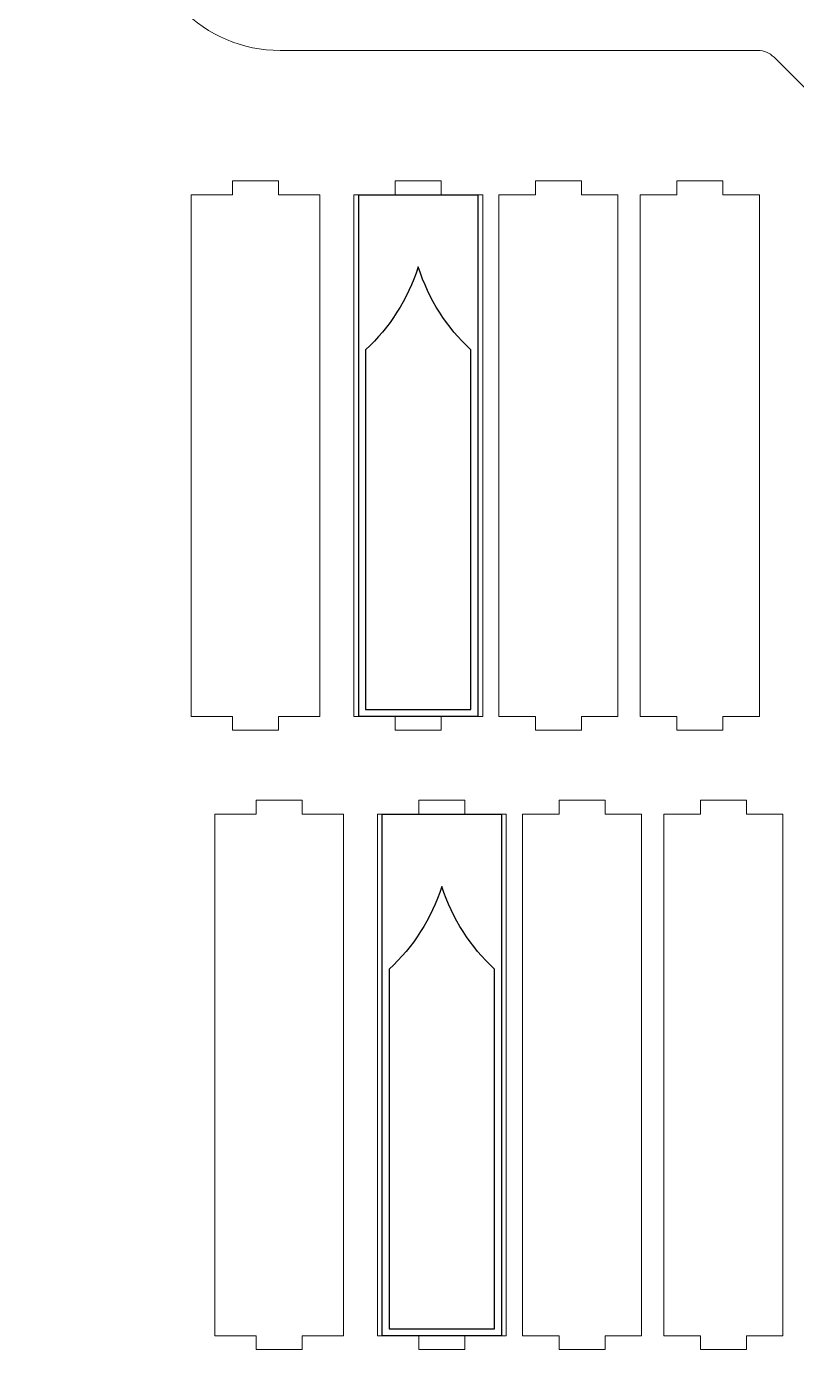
# Model space of a CAD drawing. Header units: centimetres. Extents: x -57 to 189, y -76 to 83.
# Drawn here: x -52.67 to -35.94, y -76.36 to -47.6 of the extents above; entities that cross this region are included whole.
import ezdxf

# ---------------------------------------------------------------- set-up
doc = ezdxf.new("R2010")
doc.units = ezdxf.units.CM
doc.header["$MEASUREMENT"] = 0
doc.layers.add('DEFAULT', color=7, linetype='Continuous')
doc.layers.add('layer 1', color=7, linetype='Continuous')

msp = doc.modelspace()

# ---------------------------------------------------------------- linework, layer by layer
at = {"layer": 'DEFAULT', "color": 250, "lineweight": 9}
msp.add_open_spline([(-23.9811, -13.16682), (-23.9811, -13.16682), (-23.9811, -7.22528), (-23.9811, -7.22528), (-23.9811, -7.22528), (-23.9811, -5.5753), (-25.33112, -4.22528), (-26.9811, -4.22528), (-26.9811, -4.22528), (-26.9811, -4.22528), (-38.8693, -4.22528), (-38.8693, -4.22528), (-38.8693, -4.22528), (-40.51928, -4.22528), (-41.8693, -5.5753), (-41.8693, -7.22528), (-41.8693, -7.22528), (-41.8693, -7.22528), (-41.8693, -13.16682), (-41.8693, -13.16682), (-41.8693, -13.16682), (-41.8693, -13.44221), (-42.09391, -13.66682), (-42.3693, -13.66682), (-42.3693, -13.66682), (-42.3693, -13.66682), (-47.15534, -13.66682), (-47.15534, -13.66682), (-47.15534, -13.66682), (-48.80532, -13.66682), (-50.15534, -15.01684), (-50.15534, -16.66682), (-50.15534, -16.66682), (-50.15534, -16.66682), (-50.15534, -27.40459), (-50.15534, -27.40459), (-50.15534, -27.40459), (-50.15534, -27.54228), (-50.20442, -27.66078), (-50.30179, -27.75814), (-50.30179, -27.75814), (-50.30179, -27.75814), (-51.49955, -28.95591), (-51.49955, -28.95591), (-51.49955, -28.95591), (-52.66626, -30.12263), (-52.66626, -32.03183), (-51.49955, -33.19855), (-51.49955, -33.19855), (-51.49955, -33.19855), (-50.30179, -34.39632), (-50.30179, -34.39632), (-50.30179, -34.39632), (-50.20442, -34.49368), (-50.15534, -34.61218), (-50.15534, -34.74987), (-50.15534, -34.74987), (-50.15534, -34.74987), (-50.15534, -45.1271), (-50.15534, -45.1271), (-50.15534, -45.1271), (-50.15534, -46.77708), (-48.80532, -48.1271), (-47.15534, -48.1271), (-47.15534, -48.1271), (-47.15534, -48.1271), (-36.7781, -48.1271), (-36.7781, -48.1271), (-36.7781, -48.1271), (-36.64041, -48.1271), (-36.52191, -48.17618), (-36.42455, -48.27355), (-36.42455, -48.27355), (-36.42455, -48.27355), (-35.04652, -49.65157), (-35.04652, -49.65157), (-35.04652, -49.65157), (-33.87979, -50.81828), (-31.97062, -50.81828), (-30.80389, -49.65157), (-30.80389, -49.65157), (-30.80389, -49.65157), (-29.42586, -48.27355), (-29.42586, -48.27355), (-29.42586, -48.27355), (-29.3285, -48.17618), (-29.21, -48.1271), (-29.07231, -48.1271), (-29.07231, -48.1271), (-29.07231, -48.1271), (-18.69506, -48.1271), (-18.69506, -48.1271), (-18.69506, -48.1271), (-17.04508, -48.1271), (-15.69506, -46.77708), (-15.69506, -45.1271), (-15.69506, -45.1271), (-15.69506, -45.1271), (-15.69506, -34.74986), (-15.69506, -34.74986), (-15.69506, -34.74986), (-15.69506, -34.61217), (-15.64598, -34.49367), (-15.54861, -34.39631), (-15.54861, -34.39631), (-15.54861, -34.39631), (-14.35086, -33.19855), (-14.35086, -33.19855), (-14.35086, -33.19855), (-13.18415, -32.03182), (-13.18415, -30.12264), (-14.35086, -28.95591), (-14.35086, -28.95591), (-14.35086, -28.95591), (-15.54861, -27.75815), (-15.54861, -27.75815), (-15.54861, -27.75815), (-15.64598, -27.66079), (-15.69506, -27.54229), (-15.69506, -27.4046), (-15.69506, -27.4046), (-15.69506, -27.4046), (-15.69506, -16.66682), (-15.69506, -16.66682), (-15.69506, -16.66682), (-15.69506, -15.01684), (-17.04508, -13.66682), (-18.69506, -13.66682), (-18.69506, -13.66682), (-18.69506, -13.66682), (-23.4811, -13.66682), (-23.4811, -13.66682), (-23.4811, -13.66682), (-23.75649, -13.66682), (-23.9811, -13.44221), (-23.9811, -13.16682)], degree=3, knots=[0, 0, 0, 0, 0.02857143, 0.02857143, 0.02857143, 0.02857143, 0.05714286, 0.05714286, 0.05714286, 0.05714286, 0.08571429, 0.08571429, 0.08571429, 0.08571429, 0.11428571, 0.11428571, 0.11428571, 0.11428571, 0.14285714, 0.14285714, 0.14285714, 0.14285714, 0.17142857, 0.17142857, 0.17142857, 0.17142857, 0.2, 0.2, 0.2, 0.2, 0.22857143, 0.22857143, 0.22857143, 0.22857143, 0.25714286, 0.25714286, 0.25714286, 0.25714286, 0.28571429, 0.28571429, 0.28571429, 0.28571429, 0.31428571, 0.31428571, 0.31428571, 0.31428571, 0.34285714, 0.34285714, 0.34285714, 0.34285714, 0.37142857, 0.37142857, 0.37142857, 0.37142857, 0.4, 0.4, 0.4, 0.4, 0.42857143, 0.42857143, 0.42857143, 0.42857143, 0.45714286, 0.45714286, 0.45714286, 0.45714286, 0.48571429, 0.48571429, 0.48571429, 0.48571429, 0.51428571, 0.51428571, 0.51428571, 0.51428571, 0.54285714, 0.54285714, 0.54285714, 0.54285714, 0.57142857, 0.57142857, 0.57142857, 0.57142857, 0.6, 0.6, 0.6, 0.6, 0.62857143, 0.62857143, 0.62857143, 0.62857143, 0.65714286, 0.65714286, 0.65714286, 0.65714286, 0.68571429, 0.68571429, 0.68571429, 0.68571429, 0.71428571, 0.71428571, 0.71428571, 0.71428571, 0.74285714, 0.74285714, 0.74285714, 0.74285714, 0.77142857, 0.77142857, 0.77142857, 0.77142857, 0.8, 0.8, 0.8, 0.8, 0.82857143, 0.82857143, 0.82857143, 0.82857143, 0.85714286, 0.85714286, 0.85714286, 0.85714286, 0.88571429, 0.88571429, 0.88571429, 0.88571429, 0.91428571, 0.91428571, 0.91428571, 0.91428571, 0.94285714, 0.94285714, 0.94285714, 0.94285714, 1, 1, 1, 1], dxfattribs=at)
at = {"layer": 'DEFAULT', "color": 250}
for points, knots in [([(-43.65476, -51.26131), (-43.65476, -51.26131), (-44.65476, -51.26131), (-44.65476, -51.26131), (-44.65476, -51.26131), (-44.65476, -51.26131), (-45.44869, -51.26131), (-45.44869, -51.26131), (-45.44869, -51.26131), (-45.44869, -51.26131), (-45.44869, -62.6001), (-45.44869, -62.6001), (-45.44869, -62.6001), (-45.44869, -62.6001), (-44.65476, -62.6001), (-44.65476, -62.6001), (-44.65476, -62.6001), (-44.65476, -62.6001), (-43.65476, -62.6001), (-43.65476, -62.6001), (-43.65476, -62.6001), (-43.65476, -62.6001), (-42.86084, -62.6001), (-42.86084, -62.6001), (-42.86084, -62.6001), (-42.86084, -62.6001), (-42.86084, -51.26131), (-42.86084, -51.26131), (-42.86084, -51.26131), (-42.86084, -51.26131), (-43.65476, -51.26131), (-43.65476, -51.26131)], [0, 0, 0, 0, 0.11111111, 0.11111111, 0.11111111, 0.11111111, 0.22222222, 0.22222222, 0.22222222, 0.22222222, 0.33333333, 0.33333333, 0.33333333, 0.33333333, 0.44444444, 0.44444444, 0.44444444, 0.44444444, 0.55555556, 0.55555556, 0.55555556, 0.55555556, 0.66666667, 0.66666667, 0.66666667, 0.66666667, 0.77777778, 0.77777778, 0.77777778, 0.77777778, 1, 1, 1, 1]), ([(-44.15477, -52.83247), (-43.92021, -53.54546), (-43.53891, -54.14518), (-43.01084, -54.63164), (-43.01084, -54.63164), (-43.01084, -54.63164), (-43.01084, -62.4501), (-43.01084, -62.4501), (-43.01084, -62.4501), (-43.01084, -62.4501), (-45.29869, -62.4501), (-45.29869, -62.4501), (-45.29869, -62.4501), (-45.29869, -62.4501), (-45.29869, -54.63164), (-45.29869, -54.63164), (-45.29869, -54.63164), (-44.77063, -54.14518), (-44.38933, -53.54546), (-44.15477, -52.83247)], [0, 0, 0, 0, 0.16666667, 0.16666667, 0.16666667, 0.16666667, 0.33333333, 0.33333333, 0.33333333, 0.33333333, 0.5, 0.5, 0.5, 0.5, 0.66666667, 0.66666667, 0.66666667, 0.66666667, 1, 1, 1, 1]), ([(-43.14174, -64.72331), (-43.14174, -64.72331), (-44.14174, -64.72331), (-44.14174, -64.72331), (-44.14174, -64.72331), (-44.14174, -64.72331), (-44.93567, -64.72331), (-44.93567, -64.72331), (-44.93567, -64.72331), (-44.93567, -64.72331), (-44.93567, -76.0621), (-44.93567, -76.0621), (-44.93567, -76.0621), (-44.93567, -76.0621), (-44.14174, -76.0621), (-44.14174, -76.0621), (-44.14174, -76.0621), (-44.14174, -76.0621), (-43.14174, -76.0621), (-43.14174, -76.0621), (-43.14174, -76.0621), (-43.14174, -76.0621), (-42.34782, -76.0621), (-42.34782, -76.0621), (-42.34782, -76.0621), (-42.34782, -76.0621), (-42.34782, -64.72331), (-42.34782, -64.72331), (-42.34782, -64.72331), (-42.34782, -64.72331), (-43.14174, -64.72331), (-43.14174, -64.72331)], [0, 0, 0, 0, 0.11111111, 0.11111111, 0.11111111, 0.11111111, 0.22222222, 0.22222222, 0.22222222, 0.22222222, 0.33333333, 0.33333333, 0.33333333, 0.33333333, 0.44444444, 0.44444444, 0.44444444, 0.44444444, 0.55555556, 0.55555556, 0.55555556, 0.55555556, 0.66666667, 0.66666667, 0.66666667, 0.66666667, 0.77777778, 0.77777778, 0.77777778, 0.77777778, 1, 1, 1, 1]), ([(-43.64175, -66.29447), (-43.40719, -67.00746), (-43.02589, -67.60718), (-42.49782, -68.09364), (-42.49782, -68.09364), (-42.49782, -68.09364), (-42.49782, -75.9121), (-42.49782, -75.9121), (-42.49782, -75.9121), (-42.49782, -75.9121), (-44.78567, -75.9121), (-44.78567, -75.9121), (-44.78567, -75.9121), (-44.78567, -75.9121), (-44.78567, -68.09364), (-44.78567, -68.09364), (-44.78567, -68.09364), (-44.25761, -67.60718), (-43.87631, -67.00746), (-43.64175, -66.29447)], [0, 0, 0, 0, 0.16666667, 0.16666667, 0.16666667, 0.16666667, 0.33333333, 0.33333333, 0.33333333, 0.33333333, 0.5, 0.5, 0.5, 0.5, 0.66666667, 0.66666667, 0.66666667, 0.66666667, 1, 1, 1, 1])]:
    msp.add_open_spline(points, degree=3, knots=knots, dxfattribs=at)
at = {"layer": 'layer 1', "color": 250, "lineweight": 9}
for points in [[(-47.18933, -51.26131), (-47.18933, -51.26131), (-47.18933, -50.96131), (-47.18933, -50.96131), (-47.18933, -50.96131), (-47.18933, -50.96131), (-48.18933, -50.96131), (-48.18933, -50.96131), (-48.18933, -50.96131), (-48.18933, -50.96131), (-48.18933, -51.26131), (-48.18933, -51.26131), (-48.18933, -51.26131), (-48.18933, -51.26131), (-49.08932, -51.26131), (-49.08932, -51.26131), (-49.08932, -51.26131), (-49.08932, -51.26131), (-49.08932, -62.6001), (-49.08932, -62.6001), (-49.08932, -62.6001), (-49.08932, -62.6001), (-48.18933, -62.6001), (-48.18933, -62.6001), (-48.18933, -62.6001), (-48.18933, -62.6001), (-48.18933, -62.9001), (-48.18933, -62.9001), (-48.18933, -62.9001), (-48.18933, -62.9001), (-47.18933, -62.9001), (-47.18933, -62.9001), (-47.18933, -62.9001), (-47.18933, -62.9001), (-47.18933, -62.6001), (-47.18933, -62.6001), (-47.18933, -62.6001), (-47.18933, -62.6001), (-46.28933, -62.6001), (-46.28933, -62.6001), (-46.28933, -62.6001), (-46.28933, -62.6001), (-46.28933, -51.26131), (-46.28933, -51.26131), (-46.28933, -51.26131), (-46.28933, -51.26131), (-47.18933, -51.26131), (-47.18933, -51.26131)], [(-43.65476, -51.26131), (-43.65476, -51.26131), (-43.65476, -50.96131), (-43.65476, -50.96131), (-43.65476, -50.96131), (-43.65476, -50.96131), (-44.65476, -50.96131), (-44.65476, -50.96131), (-44.65476, -50.96131), (-44.65476, -50.96131), (-44.65476, -51.26131), (-44.65476, -51.26131), (-44.65476, -51.26131), (-44.65476, -51.26131), (-45.55475, -51.26131), (-45.55475, -51.26131), (-45.55475, -51.26131), (-45.55475, -51.26131), (-45.55475, -62.6001), (-45.55475, -62.6001), (-45.55475, -62.6001), (-45.55475, -62.6001), (-44.65476, -62.6001), (-44.65476, -62.6001), (-44.65476, -62.6001), (-44.65476, -62.6001), (-44.65476, -62.9001), (-44.65476, -62.9001), (-44.65476, -62.9001), (-44.65476, -62.9001), (-43.65476, -62.9001), (-43.65476, -62.9001), (-43.65476, -62.9001), (-43.65476, -62.9001), (-43.65476, -62.6001), (-43.65476, -62.6001), (-43.65476, -62.6001), (-43.65476, -62.6001), (-42.75476, -62.6001), (-42.75476, -62.6001), (-42.75476, -62.6001), (-42.75476, -62.6001), (-42.75476, -51.26131), (-42.75476, -51.26131), (-42.75476, -51.26131), (-42.75476, -51.26131), (-43.65476, -51.26131), (-43.65476, -51.26131)], [(-41.60941, -51.26131), (-41.60941, -51.26131), (-41.60941, -50.96131), (-41.60941, -50.96131), (-41.60941, -50.96131), (-41.60941, -50.96131), (-40.60941, -50.96131), (-40.60941, -50.96131), (-40.60941, -50.96131), (-40.60941, -50.96131), (-40.60941, -51.26131), (-40.60941, -51.26131), (-40.60941, -51.26131), (-40.60941, -51.26131), (-39.81549, -51.26131), (-39.81549, -51.26131), (-39.81549, -51.26131), (-39.81549, -51.26131), (-39.81549, -62.6001), (-39.81549, -62.6001), (-39.81549, -62.6001), (-39.81549, -62.6001), (-40.60941, -62.6001), (-40.60941, -62.6001), (-40.60941, -62.6001), (-40.60941, -62.6001), (-40.60941, -62.9001), (-40.60941, -62.9001), (-40.60941, -62.9001), (-40.60941, -62.9001), (-41.60941, -62.9001), (-41.60941, -62.9001), (-41.60941, -62.9001), (-41.60941, -62.9001), (-41.60941, -62.6001), (-41.60941, -62.6001), (-41.60941, -62.6001), (-41.60941, -62.6001), (-42.40334, -62.6001), (-42.40334, -62.6001), (-42.40334, -62.6001), (-42.40334, -62.6001), (-42.40334, -51.26131), (-42.40334, -51.26131), (-42.40334, -51.26131), (-42.40334, -51.26131), (-41.60941, -51.26131), (-41.60941, -51.26131)], [(-38.53731, -51.26131), (-38.53731, -51.26131), (-38.53731, -50.96131), (-38.53731, -50.96131), (-38.53731, -50.96131), (-38.53731, -50.96131), (-37.53731, -50.96131), (-37.53731, -50.96131), (-37.53731, -50.96131), (-37.53731, -50.96131), (-37.53731, -51.26131), (-37.53731, -51.26131), (-37.53731, -51.26131), (-37.53731, -51.26131), (-36.74339, -51.26131), (-36.74339, -51.26131), (-36.74339, -51.26131), (-36.74339, -51.26131), (-36.74339, -62.6001), (-36.74339, -62.6001), (-36.74339, -62.6001), (-36.74339, -62.6001), (-37.53731, -62.6001), (-37.53731, -62.6001), (-37.53731, -62.6001), (-37.53731, -62.6001), (-37.53731, -62.9001), (-37.53731, -62.9001), (-37.53731, -62.9001), (-37.53731, -62.9001), (-38.53731, -62.9001), (-38.53731, -62.9001), (-38.53731, -62.9001), (-38.53731, -62.9001), (-38.53731, -62.6001), (-38.53731, -62.6001), (-38.53731, -62.6001), (-38.53731, -62.6001), (-39.33124, -62.6001), (-39.33124, -62.6001), (-39.33124, -62.6001), (-39.33124, -62.6001), (-39.33124, -51.26131), (-39.33124, -51.26131), (-39.33124, -51.26131), (-39.33124, -51.26131), (-38.53731, -51.26131), (-38.53731, -51.26131)], [(-46.67631, -64.72331), (-46.67631, -64.72331), (-46.67631, -64.42331), (-46.67631, -64.42331), (-46.67631, -64.42331), (-46.67631, -64.42331), (-47.67631, -64.42331), (-47.67631, -64.42331), (-47.67631, -64.42331), (-47.67631, -64.42331), (-47.67631, -64.72331), (-47.67631, -64.72331), (-47.67631, -64.72331), (-47.67631, -64.72331), (-48.5763, -64.72331), (-48.5763, -64.72331), (-48.5763, -64.72331), (-48.5763, -64.72331), (-48.5763, -76.0621), (-48.5763, -76.0621), (-48.5763, -76.0621), (-48.5763, -76.0621), (-47.67631, -76.0621), (-47.67631, -76.0621), (-47.67631, -76.0621), (-47.67631, -76.0621), (-47.67631, -76.3621), (-47.67631, -76.3621), (-47.67631, -76.3621), (-47.67631, -76.3621), (-46.67631, -76.3621), (-46.67631, -76.3621), (-46.67631, -76.3621), (-46.67631, -76.3621), (-46.67631, -76.0621), (-46.67631, -76.0621), (-46.67631, -76.0621), (-46.67631, -76.0621), (-45.77631, -76.0621), (-45.77631, -76.0621), (-45.77631, -76.0621), (-45.77631, -76.0621), (-45.77631, -64.72331), (-45.77631, -64.72331), (-45.77631, -64.72331), (-45.77631, -64.72331), (-46.67631, -64.72331), (-46.67631, -64.72331)], [(-43.14174, -64.72331), (-43.14174, -64.72331), (-43.14174, -64.42331), (-43.14174, -64.42331), (-43.14174, -64.42331), (-43.14174, -64.42331), (-44.14174, -64.42331), (-44.14174, -64.42331), (-44.14174, -64.42331), (-44.14174, -64.42331), (-44.14174, -64.72331), (-44.14174, -64.72331), (-44.14174, -64.72331), (-44.14174, -64.72331), (-45.04173, -64.72331), (-45.04173, -64.72331), (-45.04173, -64.72331), (-45.04173, -64.72331), (-45.04173, -76.0621), (-45.04173, -76.0621), (-45.04173, -76.0621), (-45.04173, -76.0621), (-44.14174, -76.0621), (-44.14174, -76.0621), (-44.14174, -76.0621), (-44.14174, -76.0621), (-44.14174, -76.3621), (-44.14174, -76.3621), (-44.14174, -76.3621), (-44.14174, -76.3621), (-43.14174, -76.3621), (-43.14174, -76.3621), (-43.14174, -76.3621), (-43.14174, -76.3621), (-43.14174, -76.0621), (-43.14174, -76.0621), (-43.14174, -76.0621), (-43.14174, -76.0621), (-42.24174, -76.0621), (-42.24174, -76.0621), (-42.24174, -76.0621), (-42.24174, -76.0621), (-42.24174, -64.72331), (-42.24174, -64.72331), (-42.24174, -64.72331), (-42.24174, -64.72331), (-43.14174, -64.72331), (-43.14174, -64.72331)], [(-41.09639, -64.72331), (-41.09639, -64.72331), (-41.09639, -64.42331), (-41.09639, -64.42331), (-41.09639, -64.42331), (-41.09639, -64.42331), (-40.09639, -64.42331), (-40.09639, -64.42331), (-40.09639, -64.42331), (-40.09639, -64.42331), (-40.09639, -64.72331), (-40.09639, -64.72331), (-40.09639, -64.72331), (-40.09639, -64.72331), (-39.30247, -64.72331), (-39.30247, -64.72331), (-39.30247, -64.72331), (-39.30247, -64.72331), (-39.30247, -76.0621), (-39.30247, -76.0621), (-39.30247, -76.0621), (-39.30247, -76.0621), (-40.09639, -76.0621), (-40.09639, -76.0621), (-40.09639, -76.0621), (-40.09639, -76.0621), (-40.09639, -76.3621), (-40.09639, -76.3621), (-40.09639, -76.3621), (-40.09639, -76.3621), (-41.09639, -76.3621), (-41.09639, -76.3621), (-41.09639, -76.3621), (-41.09639, -76.3621), (-41.09639, -76.0621), (-41.09639, -76.0621), (-41.09639, -76.0621), (-41.09639, -76.0621), (-41.89032, -76.0621), (-41.89032, -76.0621), (-41.89032, -76.0621), (-41.89032, -76.0621), (-41.89032, -64.72331), (-41.89032, -64.72331), (-41.89032, -64.72331), (-41.89032, -64.72331), (-41.09639, -64.72331), (-41.09639, -64.72331)], [(-38.02429, -64.72331), (-38.02429, -64.72331), (-38.02429, -64.42331), (-38.02429, -64.42331), (-38.02429, -64.42331), (-38.02429, -64.42331), (-37.02429, -64.42331), (-37.02429, -64.42331), (-37.02429, -64.42331), (-37.02429, -64.42331), (-37.02429, -64.72331), (-37.02429, -64.72331), (-37.02429, -64.72331), (-37.02429, -64.72331), (-36.23037, -64.72331), (-36.23037, -64.72331), (-36.23037, -64.72331), (-36.23037, -64.72331), (-36.23037, -76.0621), (-36.23037, -76.0621), (-36.23037, -76.0621), (-36.23037, -76.0621), (-37.02429, -76.0621), (-37.02429, -76.0621), (-37.02429, -76.0621), (-37.02429, -76.0621), (-37.02429, -76.3621), (-37.02429, -76.3621), (-37.02429, -76.3621), (-37.02429, -76.3621), (-38.02429, -76.3621), (-38.02429, -76.3621), (-38.02429, -76.3621), (-38.02429, -76.3621), (-38.02429, -76.0621), (-38.02429, -76.0621), (-38.02429, -76.0621), (-38.02429, -76.0621), (-38.81822, -76.0621), (-38.81822, -76.0621), (-38.81822, -76.0621), (-38.81822, -76.0621), (-38.81822, -64.72331), (-38.81822, -64.72331), (-38.81822, -64.72331), (-38.81822, -64.72331), (-38.02429, -64.72331), (-38.02429, -64.72331)]]:
    msp.add_open_spline(points, degree=3, knots=[0, 0, 0, 0, 0.07692308, 0.07692308, 0.07692308, 0.07692308, 0.15384615, 0.15384615, 0.15384615, 0.15384615, 0.23076923, 0.23076923, 0.23076923, 0.23076923, 0.30769231, 0.30769231, 0.30769231, 0.30769231, 0.38461538, 0.38461538, 0.38461538, 0.38461538, 0.46153846, 0.46153846, 0.46153846, 0.46153846, 0.53846154, 0.53846154, 0.53846154, 0.53846154, 0.61538462, 0.61538462, 0.61538462, 0.61538462, 0.69230769, 0.69230769, 0.69230769, 0.69230769, 0.76923077, 0.76923077, 0.76923077, 0.76923077, 0.84615385, 0.84615385, 0.84615385, 0.84615385, 1, 1, 1, 1], dxfattribs=at)

doc.saveas('drawing.dxf')
